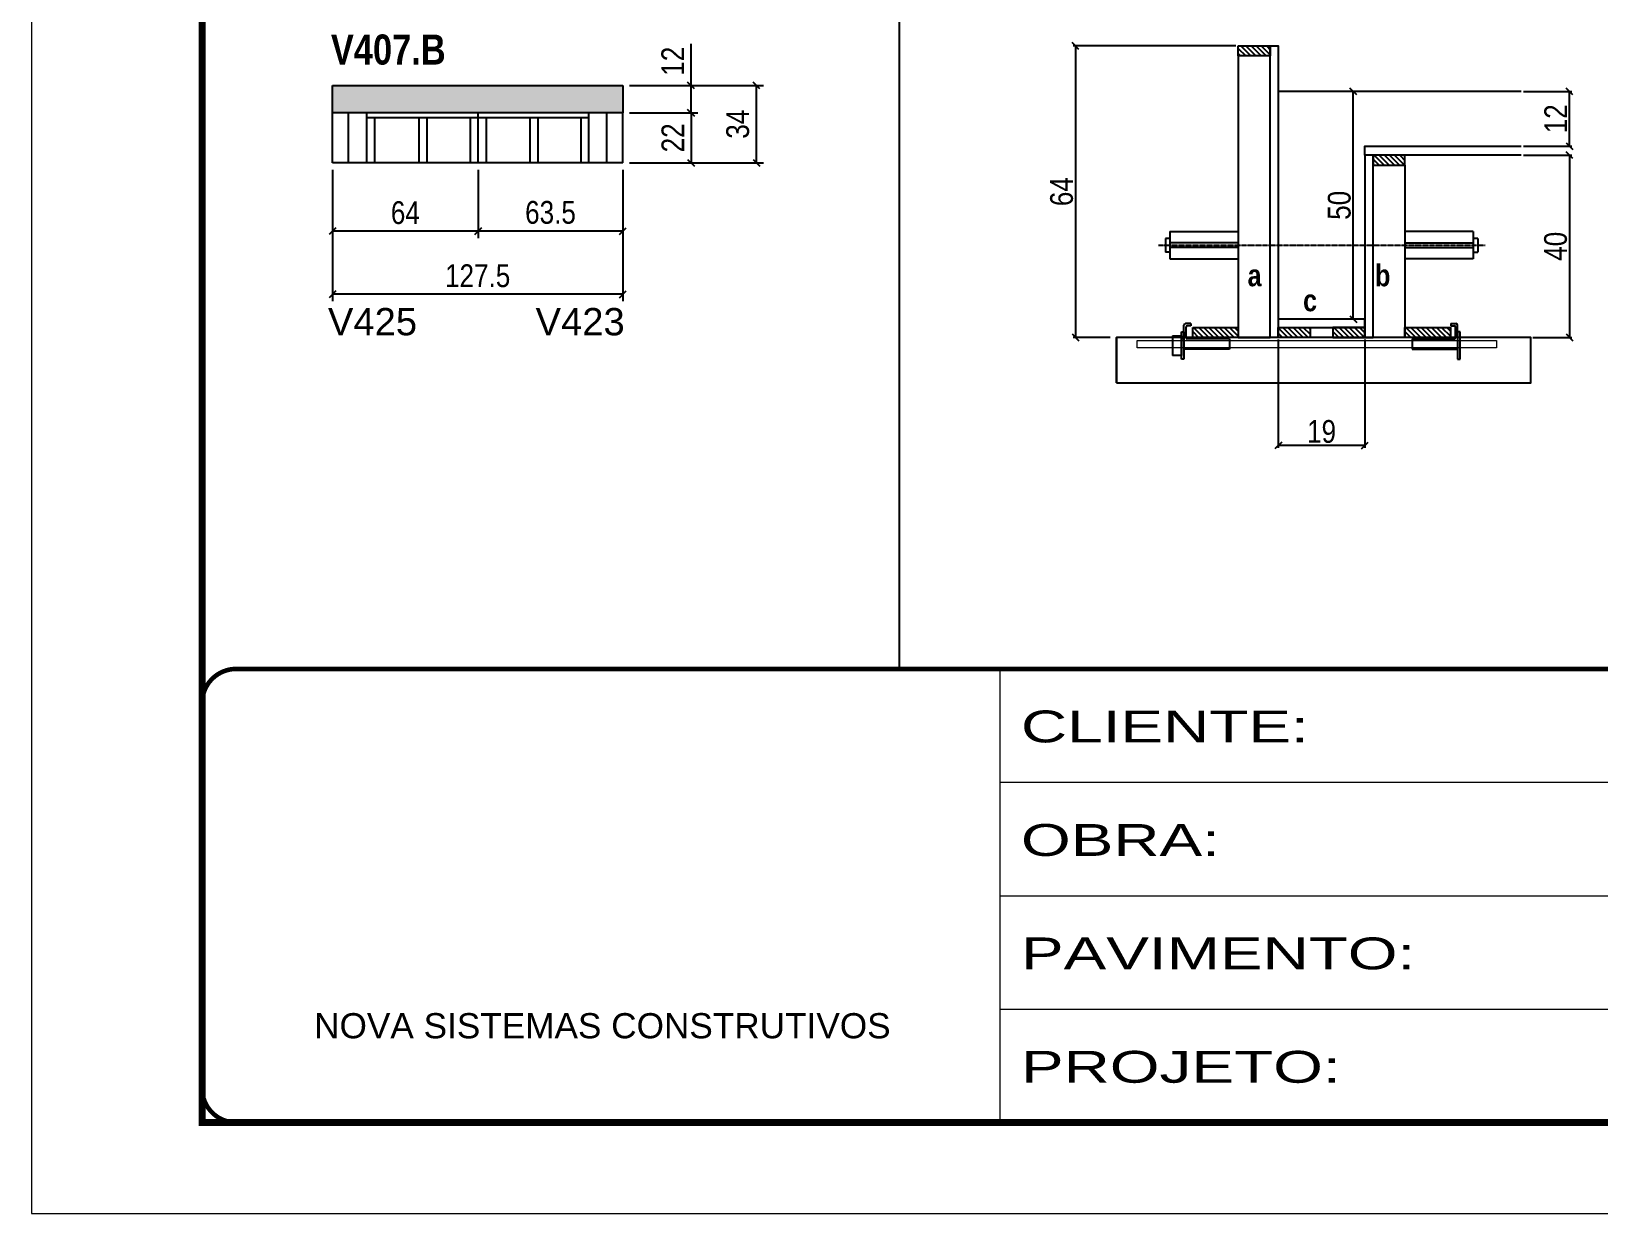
# Model space of a CAD drawing. Extents: x 3309 to 9590, y -2522 to 15424.
# Drawn here: x 3309 to 3998, y 10112 to 10631 of the extents above; entities that cross this region are included whole.
import ezdxf

# ---------------------------------------------------------------- set-up
doc = ezdxf.new("R2010")
doc.units = 0
for name, pattern in [('CONTINUO', [0]), ('DASHED', [0.75, 0.5, -0.25]), ('HIDDEN', [0.375, 0.25, -0.125])]:
    doc.linetypes.add(name, pattern=pattern)
for name, color, linetype in [('5', 5, 'Continuous'), ('barrote', 251, 'Continuous'), ('COTA', 241, 'Continuous'), ('detalhes', 4, 'Continuous'), ('NOMENCLATURA', 7, 'Continuous'), ('Painéis', 200, 'Continuous'), ('presilha', 1, 'Continuous'), ('SARR_2.2x10', 60, 'Continuous'), ('SARR_2.2x7', 40, 'Continuous'), ('SARR_3.5x7', 81, 'Continuous'), ('TENSOR', 3, 'Continuous')]:
    doc.layers.add(name, color=color, linetype=linetype)
for name, color, linetype, lineweight in [('CONCRETO', 251, 'Continuous', 25), ('Folhas', 255, 'Continuous', 9), ('SARRAFO DE PRESSAO', 251, 'DASHED', 9), ('SCO-___-LAJ', 2, 'Continuous', 0)]:
    doc.layers.add(name, color=color, linetype=linetype, lineweight=lineweight)
doc.styles.add('ARIAL', font='arial.ttf')
doc.styles.add('COTA TECNICA', font='techl___.ttf', dxfattribs={"height": 10})
doc.styles.add('COTA TECNICA 2X', font='techl___.ttf', dxfattribs={"height": 10})
doc.styles.get("Standard").update_dxf_attribs({"font": 'arial.ttf'})
doc.styles.add('TECNICA', font='techb___.ttf', dxfattribs={"height": 10})
doc.styles.add('Tecnologia', font='')
doc.styles.get('Tecnologia').set_extended_font_data('Forgotten Futurist')
doc.dimstyles.new('PAINEL', dxfattribs={"dimtxt": 10, "dimasz": 3, "dimexe": 3, "dimexo": 3, "dimgap": 3, "dimtad": 1, "dimdec": 1, "dimzin": 12, "dimdsep": 46, "dimtxsty": 'COTA TECNICA', "dimblk1": 'OBLIQUE', "dimblk2": 'OBLIQUE', "dimsah": 1, "dimcen": 0.9, "dimclrd": 4, "dimclre": 4, "dimclrt": 240, "dimadec": 1, "dimazin": 3, "dimtfac": 1, "dimtdec": 1, "dimtmove": 0, "dimatfit": 3, "dimfxl": 1, "dimtolj": 1, "dimtzin": 12, "dimarcsym": 0})
doc.dimstyles.new('SECAO', dxfattribs={"dimscale": 0.333333, "dimtxt": 5, "dimasz": 9, "dimexe": 3, "dimexo": 3, "dimgap": 3, "dimtad": 1, "dimdec": 1, "dimlfac": 0.5, "dimzin": 12, "dimdsep": 46, "dimtxsty": 'COTA TECNICA 2X', "dimblk1": 'OBLIQUE', "dimblk2": 'OBLIQUE', "dimsah": 1, "dimcen": 0.9, "dimclrd": 4, "dimclre": 4, "dimclrt": 240, "dimadec": 1, "dimazin": 3, "dimtfac": 1, "dimtdec": 1, "dimtmove": 0, "dimatfit": 3, "dimfxl": 1, "dimtolj": 1, "dimtzin": 12, "dimarcsym": 0})
pattern_1 = [(135, (37092.6088, -113015.1866), (-1.122532015, -1.122532015), [])]

# ---------------------------------------------------------------- blocks, each defined once
blk = doc.blocks.new('9999999999')
at = {"color": 30, "linetype": 'CONTINUO'}
for p, q in [((98564.56, 34230.21), (98564.56, 34429.45)), ((98564.56, 34379.64), (99583.98, 34379.64)), ((98564.56, 34329.83), (99487.98, 34329.83)), ((98564.56, 34280.02), (99487.98, 34280.02))]:
    blk.add_line(p, q, dxfattribs=at)
at = {"color": 30, "linetype": 'CONTINUO', "const_width": 2}
blk.add_lwpolyline([(99583.98, 34230.21), (99583.98, 34414.45, 0.414214), (99568.98, 34429.45), (98228.98, 34429.45, 0.414214), (98213.98, 34414.45), (98213.98, 34245.21, 0.414214), (98228.98, 34230.21), (99583.98, 34230.21)], format="xyb", dxfattribs=at)
at = {"layer": 'Folhas'}
blk.add_lwpolyline([(98138.98, 34190.21), (99623.98, 34190.21), (99623.98, 35240.21), (98138.98, 35240.21)], close=True, dxfattribs=at)
at = {"layer": 'Folhas', "color": 30, "const_width": 3}
blk.add_lwpolyline([(98213.98, 34230.21), (99583.98, 34230.21), (99583.98, 35200.21), (98213.98, 35200.21)], close=True, dxfattribs=at)
at = {"color": 7, "linetype": 'Continuous', "ltscale": 5, "style": 'ARIAL'}
blk.add_text('NOVA SISTEMAS CONSTRUTIVOS', height=11.0592, dxfattribs=at).set_placement((98263.19, 34267.21))
at = {"layer": 'Folhas', "color": 7, "style": 'Tecnologia', "width": 1.5}
for s, p in [('CLIENTE:', (98573.65, 34397.17)), ('OBRA:', (98573.65, 34347.31)), ('PAVIMENTO:', (98573.65, 34297.5)), ('PROJETO:', (98573.65, 34247.69))]:
    blk.add_text(s, height=14, dxfattribs=at).set_placement(p)
blk = doc.blocks.new('_Oblique')
at = {"color": 0, "linetype": 'ByBlock', "lineweight": -2}
blk.add_line((-0.5, -0.5), (0.5, 0.5), dxfattribs=at)
blk = doc.blocks.new('*D1007')
at = {"layer": 'COTA', "color": 4, "linetype": 'ByBlock', "lineweight": -2, "transparency": 16777216}
for p, q in [((3505.65, 10570.61), (3505.65, 10540.6)), ((3569.15, 10570.61), (3569.15, 10540.6)), ((3569.15, 10543.6), (3505.65, 10543.6))]:
    blk.add_line(p, q, dxfattribs=at)
at = {"layer": 'Defpoints', "color": 0, "linetype": 'ByBlock', "transparency": 16777216}
for p in [(3505.65, 10573.61), (3569.15, 10573.61), (3505.65, 10543.6)]:
    blk.add_point(p, dxfattribs=at)
at = {"layer": 'COTA', "color": 4, "linetype": 'ByBlock', "lineweight": -2, "transparency": 16777216, "xscale": 3, "yscale": 3, "zscale": 3, "rotation": 180}
blk.add_blockref('_Oblique', (3505.65, 10543.6), dxfattribs=at)
at = {"layer": 'COTA', "color": 4, "linetype": 'ByBlock', "lineweight": -2, "transparency": 16777216, "xscale": 3, "yscale": 3, "zscale": 3}
blk.add_blockref('_Oblique', (3569.15, 10543.6), dxfattribs=at)
at = {"layer": 'COTA', "color": 240, "linetype": 'ByBlock', "transparency": 16777216, "insert": (3537.4, 10551.82), "char_height": 10, "attachment_point": 5, "style": 'COTA TECNICA'}
blk.add_mtext('\\A1;63.5', dxfattribs=at)
blk = doc.blocks.new('*D1008')
at = {"layer": 'COTA', "color": 4, "linetype": 'ByBlock', "lineweight": -2, "transparency": 16777216}
for p, q in [((3441.65, 10570.61), (3441.65, 10540.6)), ((3505.65, 10570.61), (3505.65, 10540.6)), ((3505.65, 10543.6), (3441.65, 10543.6))]:
    blk.add_line(p, q, dxfattribs=at)
at = {"layer": 'Defpoints', "color": 0, "linetype": 'ByBlock', "transparency": 16777216}
for p in [(3441.65, 10573.61), (3505.65, 10573.61), (3441.65, 10543.6)]:
    blk.add_point(p, dxfattribs=at)
at = {"layer": 'COTA', "color": 4, "linetype": 'ByBlock', "lineweight": -2, "transparency": 16777216, "xscale": 3, "yscale": 3, "zscale": 3, "rotation": 180}
blk.add_blockref('_Oblique', (3441.65, 10543.6), dxfattribs=at)
at = {"layer": 'COTA', "color": 4, "linetype": 'ByBlock', "lineweight": -2, "transparency": 16777216, "xscale": 3, "yscale": 3, "zscale": 3}
blk.add_blockref('_Oblique', (3505.65, 10543.6), dxfattribs=at)
at = {"layer": 'COTA', "color": 240, "linetype": 'ByBlock', "transparency": 16777216, "insert": (3473.65, 10551.7), "char_height": 10, "attachment_point": 5, "style": 'COTA TECNICA'}
blk.add_mtext('\\A1;64', dxfattribs=at)
blk = doc.blocks.new('*D1009')
at = {"layer": 'COTA', "color": 4, "linetype": 'ByBlock', "lineweight": -2, "transparency": 16777216}
for p, q in [((3441.65, 10570.61), (3441.65, 10512.89)), ((3569.15, 10570.61), (3569.15, 10512.89)), ((3569.15, 10515.89), (3441.65, 10515.89))]:
    blk.add_line(p, q, dxfattribs=at)
at = {"layer": 'Defpoints', "color": 0, "linetype": 'ByBlock', "transparency": 16777216}
for p in [(3441.65, 10573.61), (3569.15, 10573.61), (3441.65, 10515.89)]:
    blk.add_point(p, dxfattribs=at)
at = {"layer": 'COTA', "color": 4, "linetype": 'ByBlock', "lineweight": -2, "transparency": 16777216, "xscale": 3, "yscale": 3, "zscale": 3, "rotation": 180}
blk.add_blockref('_Oblique', (3441.65, 10515.89), dxfattribs=at)
at = {"layer": 'COTA', "color": 4, "linetype": 'ByBlock', "lineweight": -2, "transparency": 16777216, "xscale": 3, "yscale": 3, "zscale": 3}
blk.add_blockref('_Oblique', (3569.15, 10515.89), dxfattribs=at)
at = {"layer": 'COTA', "color": 240, "linetype": 'ByBlock', "transparency": 16777216, "insert": (3505.4, 10524), "char_height": 10, "attachment_point": 5, "style": 'COTA TECNICA'}
blk.add_mtext('\\A1;127.5', dxfattribs=at)
blk = doc.blocks.new('*D1010')
at = {"layer": 'COTA', "color": 4, "lineweight": -2, "transparency": 16777216}
for p, q in [((3572.15, 10595.61), (3602.14, 10595.61)), ((3599.14, 10595.61), (3599.14, 10573.61)), ((3572.15, 10573.61), (3602.14, 10573.61))]:
    blk.add_line(p, q, dxfattribs=at)
at = {"layer": 'Defpoints', "color": 0, "transparency": 16777216}
for p in [(3569.15, 10595.61), (3569.15, 10573.61), (3599.14, 10573.61)]:
    blk.add_point(p, dxfattribs=at)
at = {"layer": 'COTA', "color": 4, "lineweight": -2, "transparency": 16777216, "xscale": 3, "yscale": 3, "zscale": 3}
for p, rotation in [((3599.14, 10595.61), 90), ((3599.14, 10573.61), 270)]:
    blk.add_blockref('_Oblique', p, dxfattribs=dict(at, rotation=rotation))
at = {"layer": 'COTA', "color": 240, "transparency": 16777216, "insert": (3591.14, 10584.61), "char_height": 10, "attachment_point": 5, "rotation": 90, "style": 'COTA TECNICA'}
blk.add_mtext('\\A1;22', dxfattribs=at)
blk = doc.blocks.new('*D1043')
at = {"layer": 'COTA', "color": 4, "lineweight": -2, "transparency": 16777216}
for p, q in [((3857.07, 10495.98), (3857.07, 10448.51)), ((3895.07, 10495.98), (3895.07, 10448.51)), ((3895.07, 10449.51), (3857.07, 10449.51))]:
    blk.add_line(p, q, dxfattribs=at)
at = {"layer": 'Defpoints', "color": 0, "transparency": 16777216}
for p in [(3857.07, 10496.98), (3895.07, 10496.98), (3857.07, 10449.51)]:
    blk.add_point(p, dxfattribs=at)
at = {"layer": 'COTA', "color": 4, "lineweight": -2, "transparency": 16777216, "xscale": 3, "yscale": 3, "zscale": 3, "rotation": 180}
blk.add_blockref('_Oblique', (3857.07, 10449.51), dxfattribs=at)
at = {"layer": 'COTA', "color": 4, "lineweight": -2, "transparency": 16777216, "xscale": 3, "yscale": 3, "zscale": 3}
blk.add_blockref('_Oblique', (3895.07, 10449.51), dxfattribs=at)
at = {"layer": 'COTA', "color": 240, "transparency": 16777216, "insert": (3876.07, 10455.6), "char_height": 10, "attachment_point": 5, "style": 'COTA TECNICA 2X'}
blk.add_mtext('\\A1;19', dxfattribs=at)
blk = doc.blocks.new('PRESILHA METÁLICA 1')
at = {"layer": 'presilha'}
for p, q in [((12, 21), (8.6, 21)), ((12, 21), (12, 19.5)), ((0, 13), (6, 13)), ((0, 13), (0, 0)), ((6, 15.5), (7.5, 15.5)), ((6, -2.5), (6, 15.5)), ((6, 13), (6, 0)), ((7.5, 10.6), (7.5, 19.9)), ((7.5, 15.5), (7.5, -2.5)), ((9, 11.6), (9, 18.9)), ((12, 19.5), (9.6, 19.5)), ((37.5, 11), (9.6, 11)), ((37.5, 11), (37.5, 4.1)), ((6, 0), (0, 0)), ((37.5, 4.1), (7.5, 4.1)), ((7.5, -2.5), (6, -2.5))]:
    blk.add_line(p, q, dxfattribs=at)
for centre, radius, start, end in [((8.6, 19.9), 1.14, 90, 180), ((9.6, 18.9), 0.57, 90, 180), ((9.6, 11.6), 0.57, 180, 270)]:
    blk.add_arc(centre, radius, start, end, dxfattribs=at)
blk = doc.blocks.new('PRESILHA METÁLICA 2')
at = {"layer": 'presilha'}
for p, q in [((-5.2, 23.5), (-5.2, 22)), ((-5.2, 23.5), (-1.9, 23.5)), ((-5.2, 22), (-2.8, 22)), ((-2.2, 14.1), (-2.2, 21.4)), ((-0.8, 14.6), (-0.8, 22.4)), ((-30.8, 13.5), (-30.8, 6.6)), ((-30.8, 13.5), (-2.8, 13.5)), ((0.8, 18), (-0.8, 18)), ((-0.8, 18), (-0.8, 0)), ((0.8, 0), (0.8, 18)), ((-30.8, 6.6), (-0.8, 6.6)), ((-0.8, 0), (0.8, 0))]:
    blk.add_line(p, q, dxfattribs=at)
for centre, radius, start, end in [((-2.8, 21.4), 0.57, 0, 90), ((-1.9, 22.4), 1.14, 0, 90), ((-2.8, 14.1), 0.57, 270, 0)]:
    blk.add_arc(centre, radius, start, end, dxfattribs=at)
blk = doc.blocks.new('*D1044')
at = {"layer": 'COTA', "color": 4, "lineweight": -2, "transparency": 16777216}
for p, q in [((3838.47, 10624.98), (3767.02, 10624.98)), ((3768.02, 10624.98), (3768.02, 10496.98)), ((3783.26, 10496.98), (3767.02, 10496.98))]:
    blk.add_line(p, q, dxfattribs=at)
at = {"layer": 'Defpoints', "color": 0, "transparency": 16777216}
for p in [(3839.47, 10624.98), (3768.02, 10496.98), (3784.26, 10496.98)]:
    blk.add_point(p, dxfattribs=at)
at = {"layer": 'COTA', "color": 4, "lineweight": -2, "transparency": 16777216, "xscale": 3, "yscale": 3, "zscale": 3}
for p, rotation in [((3768.02, 10624.98), 90), ((3768.02, 10496.98), 270)]:
    blk.add_blockref('_Oblique', p, dxfattribs=dict(at, rotation=rotation))
at = {"layer": 'COTA', "color": 240, "transparency": 16777216, "insert": (3761.92, 10560.98), "char_height": 10, "attachment_point": 5, "rotation": 90, "style": 'COTA TECNICA 2X'}
blk.add_mtext('\\A1;64', dxfattribs=at)
blk = doc.blocks.new('*D1045')
at = {"layer": 'COTA', "color": 4, "lineweight": -2, "transparency": 16777216}
for p, q in [((3964.77, 10576.98), (3985.99, 10576.98)), ((3984.99, 10576.98), (3984.99, 10496.98)), ((3968.88, 10496.98), (3985.99, 10496.98))]:
    blk.add_line(p, q, dxfattribs=at)
at = {"layer": 'Defpoints', "color": 0, "transparency": 16777216}
for p in [(3963.77, 10576.98), (3967.88, 10496.98), (3984.99, 10496.98)]:
    blk.add_point(p, dxfattribs=at)
at = {"layer": 'COTA', "color": 4, "lineweight": -2, "transparency": 16777216, "xscale": 3, "yscale": 3, "zscale": 3}
for p, rotation in [((3984.99, 10576.98), 90), ((3984.99, 10496.98), 270)]:
    blk.add_blockref('_Oblique', p, dxfattribs=dict(at, rotation=rotation))
at = {"layer": 'COTA', "color": 240, "transparency": 16777216, "insert": (3978.89, 10536.98), "char_height": 10, "attachment_point": 5, "rotation": 90, "style": 'COTA TECNICA 2X'}
blk.add_mtext('\\A1;40', dxfattribs=at)
blk = doc.blocks.new('*D1046')
at = {"layer": 'COTA', "color": 4, "lineweight": -2, "transparency": 16777216}
for p, q in [((3894.07, 10604.98), (3889, 10604.98)), ((3890, 10504.98), (3890, 10604.98)), ((3894.07, 10504.98), (3889, 10504.98))]:
    blk.add_line(p, q, dxfattribs=at)
at = {"layer": 'Defpoints', "color": 0, "transparency": 16777216}
for p in [(3890, 10604.98), (3895.07, 10604.98), (3895.07, 10504.98)]:
    blk.add_point(p, dxfattribs=at)
at = {"layer": 'COTA', "color": 4, "lineweight": -2, "transparency": 16777216, "xscale": 3, "yscale": 3, "zscale": 3}
for p, rotation in [((3890, 10604.98), 90), ((3890, 10504.98), 270)]:
    blk.add_blockref('_Oblique', p, dxfattribs=dict(at, rotation=rotation))
at = {"layer": 'COTA', "color": 240, "transparency": 16777216, "insert": (3883.89, 10554.98), "char_height": 10, "attachment_point": 5, "rotation": 90, "style": 'COTA TECNICA 2X'}
blk.add_mtext('\\A1;50', dxfattribs=at)
blk = doc.blocks.new('*D1047')
at = {"layer": 'COTA', "color": 4, "lineweight": -2, "transparency": 16777216}
for p, q in [((3964.77, 10604.98), (3985.99, 10604.98)), ((3984.99, 10580.98), (3984.99, 10604.98)), ((3964.77, 10580.98), (3985.99, 10580.98))]:
    blk.add_line(p, q, dxfattribs=at)
at = {"layer": 'Defpoints', "color": 0, "transparency": 16777216}
for p in [(3963.77, 10604.98), (3984.99, 10604.98), (3963.77, 10580.98)]:
    blk.add_point(p, dxfattribs=at)
at = {"layer": 'COTA', "color": 4, "lineweight": -2, "transparency": 16777216, "xscale": 3, "yscale": 3, "zscale": 3}
for p, rotation in [((3984.99, 10604.98), 90), ((3984.99, 10580.98), 270)]:
    blk.add_blockref('_Oblique', p, dxfattribs=dict(at, rotation=rotation))
at = {"layer": 'COTA', "color": 240, "transparency": 16777216, "insert": (3978.93, 10592.98), "char_height": 10, "attachment_point": 5, "rotation": 90, "style": 'COTA TECNICA 2X'}
blk.add_mtext('\\A1;12', dxfattribs=at)
blk = doc.blocks.new('*D1790')
at = {"layer": 'COTA', "color": 4, "lineweight": -2, "transparency": 16777216}
for p, q in [((3599.14, 10607.61), (3599.14, 10625.92)), ((3572.15, 10607.61), (3602.14, 10607.61)), ((3599.14, 10595.61), (3599.14, 10607.61)), ((3572.15, 10595.61), (3602.14, 10595.61))]:
    blk.add_line(p, q, dxfattribs=at)
at = {"layer": 'Defpoints', "color": 0, "transparency": 16777216}
for p in [(3569.15, 10607.61), (3599.14, 10607.61), (3569.15, 10595.61)]:
    blk.add_point(p, dxfattribs=at)
at = {"layer": 'COTA', "color": 4, "lineweight": -2, "transparency": 16777216, "xscale": 3, "yscale": 3, "zscale": 3}
for p, rotation in [((3599.14, 10607.61), 90), ((3599.14, 10595.61), 270)]:
    blk.add_blockref('_Oblique', p, dxfattribs=dict(at, rotation=rotation))
at = {"layer": 'COTA', "color": 240, "transparency": 16777216, "insert": (3591.09, 10618.26), "char_height": 10, "attachment_point": 5, "rotation": 90, "style": 'COTA TECNICA'}
blk.add_mtext('\\A1;12', dxfattribs=at)
blk = doc.blocks.new('*D1791')
at = {"layer": 'COTA', "color": 4, "lineweight": -2, "transparency": 16777216}
for p, q in [((3572.15, 10607.61), (3630.88, 10607.61)), ((3627.88, 10573.61), (3627.88, 10607.61)), ((3572.15, 10573.61), (3630.88, 10573.61))]:
    blk.add_line(p, q, dxfattribs=at)
at = {"layer": 'Defpoints', "color": 0, "transparency": 16777216}
for p in [(3569.15, 10607.61), (3627.88, 10607.61), (3569.15, 10573.61)]:
    blk.add_point(p, dxfattribs=at)
at = {"layer": 'COTA', "color": 4, "lineweight": -2, "transparency": 16777216, "xscale": 3, "yscale": 3, "zscale": 3}
for p, rotation in [((3627.88, 10607.61), 90), ((3627.88, 10573.61), 270)]:
    blk.add_blockref('_Oblique', p, dxfattribs=dict(at, rotation=rotation))
at = {"layer": 'COTA', "color": 240, "transparency": 16777216, "insert": (3619.66, 10590.61), "char_height": 10, "attachment_point": 5, "rotation": 90, "style": 'COTA TECNICA'}
blk.add_mtext('\\A1;34', dxfattribs=at)

msp = doc.modelspace()

# ---------------------------------------------------------------- hatches: boundary and pattern name
at = {"layer": 'COTA'}
h = msp.add_hatch(dxfattribs=at)
h.set_pattern_fill('AR-CONC', color=256, scale=0.03)
h.paths.add_polyline_path([(3569.15, 10607.61), (3441.65, 10607.61), (3441.65, 10595.61), (3569.15, 10595.61)])
at = {"layer": 'SARR_2.2x10'}
h = msp.add_hatch(dxfattribs=at)
h.set_pattern_fill('ANSI31', color=256, scale=0.5, angle=90)
h.set_pattern_definition([(135, (37013.0088, -113015.1866), (-1.122532015, -1.122532015), [])])
h.paths.add_polyline_path([(3819.47, 10501.38), (3819.47, 10496.98), (3839.47, 10496.98), (3839.47, 10501.38)])
h = msp.add_hatch(dxfattribs=at)
h.set_pattern_fill('ANSI31', color=256, scale=0.5, angle=90)
h.set_pattern_definition([(135, (37106.2088, -113015.1866), (-1.122532015, -1.122532015), [])])
h.paths.add_polyline_path([(3912.67, 10501.38), (3912.67, 10496.98), (3932.67, 10496.98), (3932.67, 10501.38)])
at = {"layer": 'SARR_2.2x7'}
h = msp.add_hatch(dxfattribs=at)
h.set_pattern_fill('ANSI31', color=256, scale=0.5, angle=90)
h.set_pattern_definition([(135, (37027.0088, -112891.5866), (-1.122532015, -1.122532015), [])])
h.paths.add_polyline_path([(3853.47, 10624.98), (3853.47, 10620.58), (3839.47, 10620.58), (3839.47, 10624.98)])
h = msp.add_hatch(dxfattribs=at)
h.set_pattern_fill('ANSI31', color=256, scale=0.5, angle=90)
h.set_pattern_definition([(135, (37007.0088, -112939.5866), (-1.122532015, -1.122532015), [])])
h.paths.add_polyline_path([(3898.67, 10576.98), (3898.67, 10572.58), (3912.67, 10572.58), (3912.67, 10576.98)])
h = msp.add_hatch(dxfattribs=at)
h.set_pattern_fill('ANSI31', color=256, scale=0.5, angle=90)
h.set_pattern_definition(pattern_1)
h.paths.add_polyline_path([(3871.07, 10496.98), (3871.07, 10501.38), (3857.07, 10501.38), (3857.07, 10496.98)])
h = msp.add_hatch(dxfattribs=at)
h.set_pattern_fill('ANSI31', color=256, scale=0.5, angle=90)
h.set_pattern_definition(pattern_1)
h.paths.add_polyline_path([(3881.07, 10501.38), (3881.07, 10496.98), (3895.07, 10496.98), (3895.07, 10501.38)])

# ---------------------------------------------------------------- linework, layer by layer
at = {"ltscale": 3}
for p, q in [((3807.47, 10540.43), (3807.47, 10534.43)), ((3809.47, 10540.43), (3807.47, 10540.43)), ((3809.47, 10543.43), (3809.47, 10531.43)), ((3809.47, 10543.43), (3839.47, 10543.43)), ((3942.67, 10543.43), (3912.67, 10543.43)), ((3942.67, 10543.43), (3942.67, 10531.43)), ((3944.67, 10540.43), (3942.67, 10540.43)), ((3944.67, 10540.43), (3944.67, 10534.43)), ((3809.47, 10534.43), (3807.47, 10534.43)), ((3839.47, 10538.43), (3809.47, 10538.43)), ((3839.47, 10536.43), (3809.47, 10536.43)), ((3912.67, 10538.43), (3942.67, 10538.43)), ((3912.67, 10536.43), (3942.67, 10536.43)), ((3942.67, 10534.43), (3944.67, 10534.43)), ((3809.47, 10531.43), (3839.47, 10531.43)), ((3942.67, 10531.43), (3912.67, 10531.43))]:
    msp.add_line(p, q, dxfattribs=at)
at = {"layer": 'barrote'}
msp.add_lwpolyline([(3786.01, 10476.98), (3967.93, 10476.98), (3967.93, 10496.98), (3786.01, 10496.98)], close=True, dxfattribs=at)
at = {"layer": 'CONCRETO', "linetype": 'Continuous'}
msp.add_line((3963.77, 10604.98), (3857.07, 10604.98), dxfattribs=at)
at = {"layer": 'COTA'}
for p, q in [((3690.48, 11122.13), (3690.48, 10351.38)), ((3441.65, 10595.61), (3441.65, 10607.61)), ((3441.65, 10607.61), (3569.15, 10607.61)), ((3569.15, 10607.61), (3569.15, 10595.61))]:
    msp.add_line(p, q, dxfattribs=at)
at = {"layer": 'detalhes', "color": 250}
msp.add_line((3786.01, 10476.98), (3786.01, 10496.98), dxfattribs=at)
at = {"layer": 'Painéis', "linetype": 'ByBlock'}
for p, q in [((3569.15, 10595.61), (3441.65, 10595.61)), ((3441.65, 10573.61), (3441.65, 10595.61)), ((3505.65, 10573.61), (3505.65, 10595.61)), ((3569.15, 10573.61), (3569.15, 10595.61)), ((3569.15, 10573.61), (3441.65, 10573.61))]:
    msp.add_line(p, q, dxfattribs=at)
at = {"layer": 'Painéis', "linetype": 'Continuous'}
for points in [[(3853.47, 10496.98), (3853.47, 10624.98), (3857.07, 10624.98), (3857.07, 10496.98)], [(3898.67, 10496.98), (3898.67, 10576.98), (3895.07, 10576.98), (3895.07, 10496.98)], [(3895.07, 10504.98), (3857.07, 10504.98), (3857.07, 10501.38), (3895.07, 10501.38)]]:
    msp.add_lwpolyline(points, close=True, dxfattribs=at)
at = {"layer": 'Painéis', "linetype": 'Continuous', "elevation": 0}
msp.add_lwpolyline([(3963.77, 10576.98), (3895.07, 10576.98), (3895.07, 10580.98), (3963.77, 10580.98)], dxfattribs=at)
at = {"layer": 'SARR_2.2x10'}
for points in [[(3819.47, 10501.38), (3839.47, 10501.38), (3839.47, 10496.98), (3819.47, 10496.98)], [(3912.67, 10501.38), (3932.67, 10501.38), (3932.67, 10496.98), (3912.67, 10496.98)]]:
    msp.add_lwpolyline(points, close=True, dxfattribs=at)
at = {"layer": 'SARR_2.2x7', "linetype": 'Continuous'}
for p, q in [((3448.65, 10573.61), (3448.65, 10595.61)), ((3562.15, 10573.61), (3562.15, 10595.61)), ((3505.65, 10593.41), (3456.65, 10593.41)), ((3554.15, 10593.41), (3505.65, 10593.41))]:
    msp.add_line(p, q, dxfattribs=at)
at = {"layer": 'SARR_2.2x7', "elevation": 0}
for points in [[(3839.47, 10624.98), (3853.47, 10624.98), (3853.47, 10620.58), (3839.47, 10620.58)], [(3912.67, 10576.98), (3898.67, 10576.98), (3898.67, 10572.58), (3912.67, 10572.58)]]:
    msp.add_lwpolyline(points, close=True, dxfattribs=at)
at = {"layer": 'SARR_2.2x7'}
for points in [[(3857.07, 10501.38), (3871.07, 10501.38), (3871.07, 10496.98), (3857.07, 10496.98)], [(3895.07, 10501.38), (3881.07, 10501.38), (3881.07, 10496.98), (3895.07, 10496.98)]]:
    msp.add_lwpolyline(points, close=True, dxfattribs=at)
at = {"layer": 'SARR_3.5x7'}
for p, q in [((3456.65, 10595.61), (3456.65, 10573.61)), ((3554.15, 10595.61), (3554.15, 10573.61)), ((3460.15, 10593.41), (3460.15, 10573.61)), ((3479.58, 10593.41), (3479.58, 10573.61)), ((3483.08, 10593.41), (3483.08, 10573.61)), ((3502.15, 10593.41), (3502.15, 10573.61)), ((3509.15, 10593.41), (3509.15, 10573.61)), ((3528.33, 10593.41), (3528.33, 10573.61)), ((3531.83, 10593.41), (3531.83, 10573.61)), ((3550.65, 10593.41), (3550.65, 10573.61))]:
    msp.add_line(p, q, dxfattribs=at)
for points in [[(3853.47, 10620.58), (3839.47, 10620.58), (3839.47, 10496.98), (3853.47, 10496.98)], [(3898.67, 10572.58), (3912.67, 10572.58), (3912.67, 10496.98), (3898.67, 10496.98)]]:
    msp.add_lwpolyline(points, close=True, dxfattribs=at)
at = {"layer": 'SCO-___-LAJ', "color": 1}
msp.add_lwpolyline([(3795.02, 10495.65), (3952.85, 10495.65), (3952.85, 10492.45), (3795.02, 10492.45)], close=True, dxfattribs=at)
at = {"layer": 'TENSOR', "linetype": 'HIDDEN', "ltscale": 0.5}
msp.add_line((3804.47, 10537.43), (3947.97, 10537.43), dxfattribs=at)

# ---------------------------------------------------------------- block references
at = {"layer": 'presilha', "xscale": 0.6666666666666666, "yscale": 0.6666666666666666, "zscale": 0.6666666666666666}
for name, p in [('PRESILHA METÁLICA 1', (3810.6, 10489.02)), ('PRESILHA METÁLICA 2', (3936.35, 10487.35))]:
    msp.add_blockref(name, p, dxfattribs=at)
at = {"layer": 'SARRAFO DE PRESSAO', "color": 6, "linetype": 'ByBlock'}
msp.add_blockref('9999999999', (-94829.61, -24078.07), dxfattribs=at)

# ---------------------------------------------------------------- texts
at = {"layer": '5', "linetype": 'Continuous'}
for s, p in [('V425', (3439.64, 10497.88)), ('V423', (3530.84, 10497.88))]:
    msp.add_text(s, height=12, rotation=359.99996, dxfattribs=at).set_placement(p)
at = {"layer": 'detalhes', "style": 'TECNICA'}
for s, p in [('a', (3843.6, 10519.42)), ('b', (3899.57, 10519.41)), ('c', (3867.96, 10508.45))]:
    msp.add_text(s, height=9.6, dxfattribs=at).set_placement(p)
at = {"layer": 'NOMENCLATURA', "style": 'TECNICA'}
msp.add_text('V407.B', height=13.2, dxfattribs=at).set_placement((3440.93, 10616.79))

# ---------------------------------------------------------------- dimensions: what is measured, and where the dimension line sits
at = {"layer": 'COTA'}
for base, p1, p2, dimstyle, picture, middle in [((3599.14, 10607.61), (3569.15, 10595.61), (3569.15, 10607.61), 'PAINEL', '*D1790', (3591.09, 10618.26)), ((3768.02, 10496.98, 0), (3839.47, 10624.98), (3784.26, 10496.98, 0), 'SECAO', '*D1044', (3761.92, 10560.98, 0)), ((3627.88, 10607.61), (3569.15, 10573.61), (3569.15, 10607.61), 'PAINEL', '*D1791', (3619.66, 10590.61)), ((3890, 10604.98), (3895.07, 10504.98), (3895.07, 10604.98), 'SECAO', '*D1046', (3883.89, 10554.98)), ((3984.99, 10604.98), (3963.77, 10580.98), (3963.77, 10604.98), 'SECAO', '*D1047', (3978.93, 10592.98)), ((3599.14, 10573.61), (3569.15, 10595.61), (3569.15, 10573.61), 'PAINEL', '*D1010', (3591.14, 10584.61)), ((3984.99, 10496.98, 0), (3963.77, 10576.98), (3967.88, 10496.98, 0), 'SECAO', '*D1045', (3978.89, 10536.98, 0))]:
    dim = msp.add_linear_dim(base=base, p1=p1, p2=p2, angle=90, dimstyle=dimstyle, dxfattribs=at)
    dim.commit()
    dim.dimension.update_dxf_attribs({"geometry": picture, "text_midpoint": middle})
at = {"layer": 'COTA', "linetype": 'ByBlock'}
dim = msp.add_linear_dim(base=(3441.65, 10543.6), p1=(3505.65, 10573.61), p2=(3441.65, 10573.61), angle=180, dimstyle='PAINEL', override={"dimtmove": 1}, dxfattribs=at)
dim.commit()
dim.dimension.update_dxf_attribs({"geometry": '*D1008', "text_midpoint": (3473.65, 10551.7)})
for base, p2, picture, middle in [((3441.65, 10515.89), (3441.65, 10573.61), '*D1009', (3505.4, 10524)), ((3505.65, 10543.6), (3505.65, 10573.61), '*D1007', (3537.4, 10551.82))]:
    dim = msp.add_linear_dim(base=base, p1=(3569.15, 10573.61), p2=p2, angle=180, dimstyle='PAINEL', dxfattribs=at)
    dim.commit()
    dim.dimension.update_dxf_attribs({"geometry": picture, "text_midpoint": middle})
at = {"layer": 'COTA'}
dim = msp.add_linear_dim(base=(3857.07, 10449.51), p1=(3895.07, 10496.98), p2=(3857.07, 10496.98), angle=180, dimstyle='SECAO', dxfattribs=at)
dim.commit()
dim.dimension.update_dxf_attribs({"geometry": '*D1043', "text_midpoint": (3876.07, 10449.51), "dimtype": 160})

doc.saveas('drawing.dxf')
